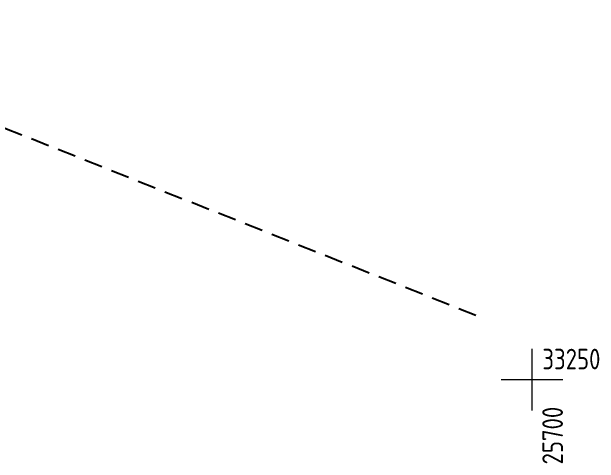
# Model space of a CAD drawing. Header units: metres. Extents: x 24337 to 25822, y 26642 to 34102.
# Drawn here: x 24563.32 to 24591.87, y 33245.93 to 33267.89 of the extents above; entities that cross this region are included whole.
import ezdxf

# ---------------------------------------------------------------- set-up
doc = ezdxf.new("R2010")
doc.units = ezdxf.units.M
doc.linetypes.add('AI9-LType1', pattern=[1.397, 0.889, -0.508])
doc.layers.add('02_Сетка', color=7, linetype='Continuous')
doc.styles.get("Standard").update_dxf_attribs({"font": 'GOST_0.TTF', "height": 2})

# ---------------------------------------------------------------- blocks, each defined once
blk = doc.blocks.new('g5_012')
at = {"color": 92, "linetype": 'ByBlock', "lineweight": -2}
for p, q in [((0, -3), (0, 3)), ((-3, 0), (3, 0))]:
    blk.add_line(p, q, dxfattribs=at)

msp = doc.modelspace()

# ---------------------------------------------------------------- linework, layer by layer
at = {"layer": 'defpoints', "color": 5, "linetype": 'AI9-LType1', "flags": 128}
msp.add_lwpolyline([(24585.874, 33253.12), (24475.419, 33296.996)], dxfattribs=at)

# ---------------------------------------------------------------- block references
at = {"layer": '02_Сетка', "color": 92, "linetype": 'Continuous', "lineweight": 15, "ltscale": 0.5, "xscale": 0.5, "yscale": 0.5}
msp.add_blockref('g5_012', (24588.601, 33250), dxfattribs=at)

# ---------------------------------------------------------------- texts
at = {"layer": '02_Сетка', "color": 7, "linetype": 'Continuous', "lineweight": 15}
msp.add_text('33250', height=1, dxfattribs=at).set_placement((24589.101, 33250.5))
msp.add_text('25700', height=1, rotation=90, dxfattribs=at).set_placement((24590.101, 33245.875))

doc.saveas('drawing.dxf')
